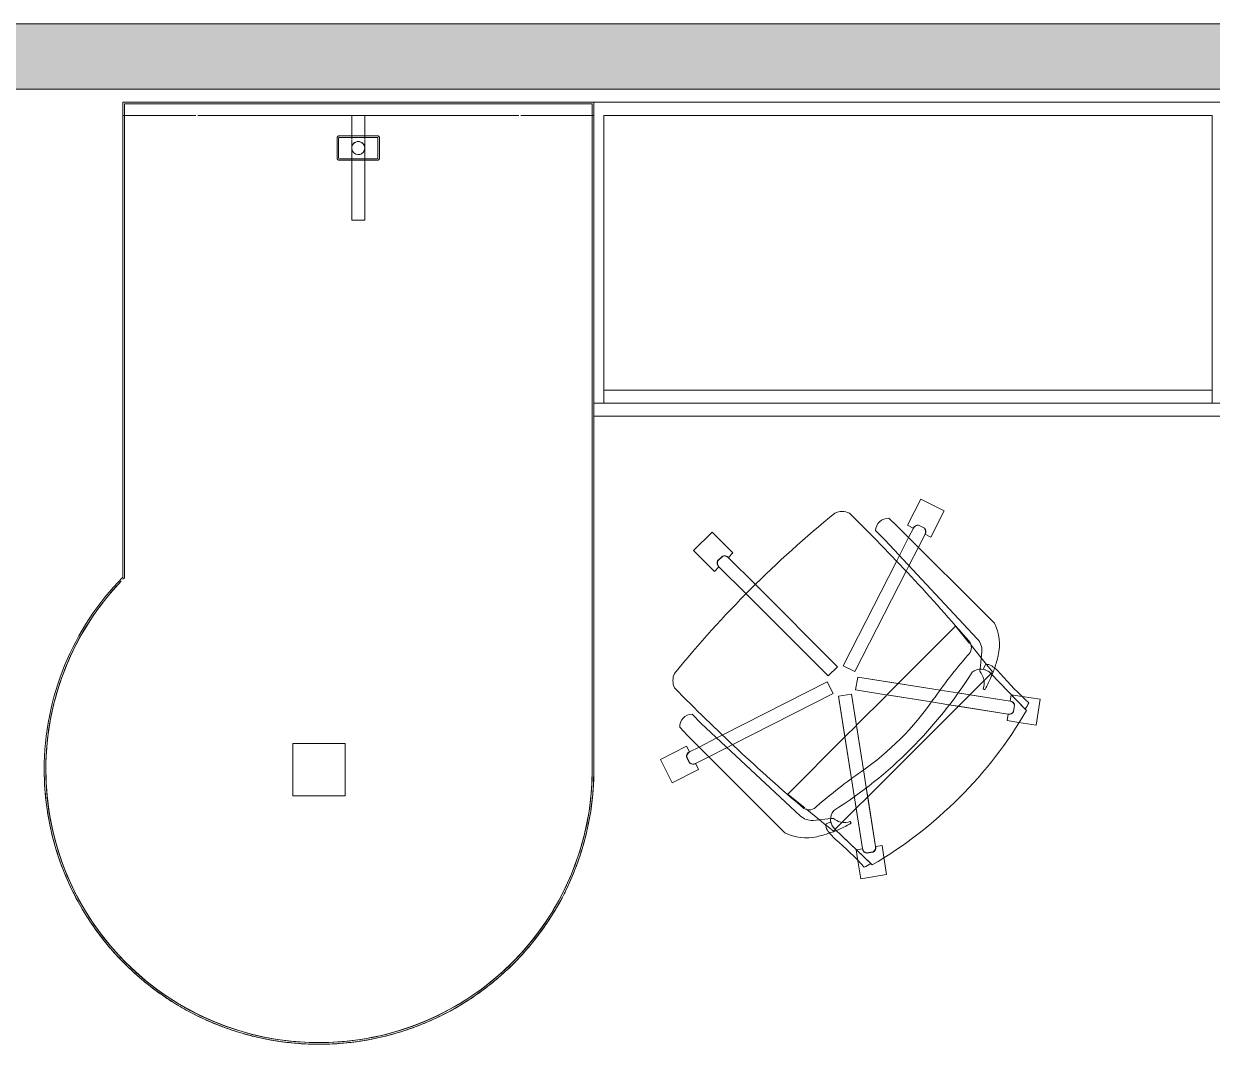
# Model space of a CAD drawing. Header units: inches. Extents: x 0 to 2535, y 0 to 2052.
# Drawn here: x 2378 to 2468.8, y 1070.4 to 1148.4 of the extents above; entities that cross this region are included whole.
import ezdxf

# ---------------------------------------------------------------- set-up
doc = ezdxf.new("R2010")
doc.units = ezdxf.units.IN
doc.header["$MEASUREMENT"] = 0
for name, color, linetype, lineweight in [('A-WALL-PATT', 111, 'Continuous', 13), ('I-FURN', 30, 'Continuous', 9), ('I-FURN-PNLS', 30, 'Continuous', 9), ('I-WALL', 2, 'Continuous', 13)]:
    doc.layers.add(name, color=color, linetype=linetype, lineweight=lineweight)

# ---------------------------------------------------------------- blocks, each defined once
blk = doc.blocks.new('Zira Wksta 12 - Type 1-V56-Level 07  POWER _ SIGNAL')
at = {"layer": 'I-FURN'}
for p, q in [((-49, -13), (-53, -13)), ((-53, -13), (-53, -17)), ((-53, -17), (-53, -13)), ((-53, -13), (-49, -13)), ((-49, -17), (-49, -13)), ((-49, -13), (-49, -17)), ((-53, -17), (-49, -17)), ((-49, -17), (-53, -17)), ((-52.013, -41.994), (-50.231, -41.086)), ((-52.013, -41.994), (-50.231, -41.086)), ((-50.231, -41.086), (-49.209, -43.091)), ((-50.231, -41.086), (-49.209, -43.091)), ((-50.991, -43.999), (-52.013, -41.994)), ((-50.991, -43.999), (-52.013, -41.994)), ((-48.386, -43.133), (-47.775, -42.563)), ((-55.839, -50.586), (-48.386, -43.133)), ((-50.046, -43.085), (-50.504, -43.319)), ((-50.046, -43.085), (-50.504, -43.319)), ((-50.493, -43.325), (-50.048, -43.098)), ((-50.493, -43.325), (-50.048, -43.098)), ((-49.655, -43.318), (-49.289, -44.036)), ((-49.655, -43.318), (-49.289, -44.036)), ((-49.209, -43.091), (-49.64, -43.31)), ((-49.209, -43.091), (-49.64, -43.31)), ((-46.768, -43.503), (-47.475, -44.21)), ((-47.475, -44.21), (-54.531, -51.764)), ((-50.561, -43.78), (-50.991, -43.999)), ((-50.561, -43.78), (-50.991, -43.999)), ((-50.032, -44.779), (-50.546, -43.772)), ((-50.032, -44.779), (-50.546, -43.772)), ((-49.289, -44.036), (-48.591, -45.405)), ((-49.289, -44.036), (-48.591, -45.405)), ((-35.858, -45.206), (-34.267, -43.615)), ((-35.858, -45.206), (-34.267, -43.615)), ((-34.267, -43.615), (-32.853, -45.029)), ((-34.267, -43.615), (-32.853, -45.029)), ((-49.318, -46.182), (-50.032, -44.779)), ((-49.318, -46.182), (-50.032, -44.779)), ((-48.591, -45.405), (-48.361, -45.856)), ((-48.591, -45.405), (-48.361, -45.856)), ((-35.517, -45.547), (-35.858, -45.206)), ((-35.517, -45.547), (-35.858, -45.206)), ((-32.853, -45.029), (-34.444, -46.62)), ((-32.853, -45.029), (-34.444, -46.62)), ((-49.098, -46.613), (-49.318, -46.182)), ((-49.098, -46.613), (-49.318, -46.182)), ((-48.361, -45.856), (-44.299, -53.83)), ((-48.361, -45.856), (-44.299, -53.83)), ((-37.604, -47.658), (-35.505, -45.559)), ((-37.604, -47.658), (-35.505, -45.559)), ((-34.798, -46.266), (-36.897, -48.366)), ((-34.798, -46.266), (-36.897, -48.366)), ((-35.063, -45.471), (-34.709, -45.824)), ((-35.063, -45.471), (-34.709, -45.824)), ((-34.697, -45.822), (-35.061, -45.459)), ((-34.697, -45.822), (-35.061, -45.459)), ((-34.444, -46.62), (-34.786, -46.278)), ((-34.444, -46.62), (-34.786, -46.278)), ((-45.19, -54.284), (-49.098, -46.613)), ((-45.19, -54.284), (-49.098, -46.613)), ((-43.847, -53.902), (-37.604, -47.658)), ((-43.847, -53.902), (-37.604, -47.658)), ((-36.897, -48.366), (-43.14, -54.609)), ((-36.897, -48.366), (-43.14, -54.609)), ((-52.927, -50.867), (-52.879, -50.808)), ((-52.876, -50.811), (-48.503, -55.184)), ((-53.941, -52.12), (-52.927, -50.867)), ((-54.842, -53.233), (-54.058, -52.265)), ((-54.058, -52.265), (-54.01, -52.205)), ((-55.248, -53.734), (-54.842, -53.233)), ((-54.894, -52.75), (-54.75, -54.098)), ((-58.298, -57.263), (-55.563, -54.413)), ((-55.563, -54.413), (-58.195, -57.155)), ((-55.711, -54.305), (-55.605, -54.174)), ((-55.629, -54.387), (-55.681, -54.335)), ((-55.598, -54.166), (-55.277, -53.769)), ((-55.033, -54.983), (-55.569, -54.447)), ((-55.158, -53.744), (-54.99, -54.106)), ((-54.75, -54.098), (-54.734, -54.257)), ((-44.299, -53.83), (-45.19, -54.284)), ((-44.299, -53.83), (-45.19, -54.284)), ((-43.14, -54.609), (-43.847, -53.902)), ((-43.14, -54.609), (-43.847, -53.902)), ((-53.967, -56.049), (-55.033, -54.983)), ((-51.71, -55.691), (-45.397, -54.692)), ((-51.71, -55.691), (-48.503, -55.184)), ((-48.503, -55.184), (-45.397, -54.692)), ((-48.503, -55.184), (-47.629, -56.058)), ((-45.397, -54.692), (-45.241, -55.679)), ((-45.397, -54.692), (-45.241, -55.679)), ((-43.522, -55.951), (-43.068, -55.06)), ((-43.522, -55.951), (-43.068, -55.06)), ((-43.068, -55.06), (-35.095, -59.123)), ((-43.068, -55.06), (-35.095, -59.123)), ((-59.35, -56.395), (-57.972, -56.177)), ((-59.35, -56.395), (-57.972, -56.177)), ((-57.972, -56.177), (-57.128, -56.043)), ((-57.972, -56.177), (-57.128, -56.043)), ((-57.128, -56.044), (-57.052, -56.52)), ((-57.128, -56.044), (-57.052, -56.52)), ((-57.05, -56.537), (-53.02, -55.899)), ((-57.05, -56.537), (-53.967, -56.049)), ((-54.986, -55.591), (-55.102, -55.672)), ((-53.967, -56.049), (-53.02, -55.899)), ((-53.093, -56.923), (-53.967, -56.049)), ((-53.02, -55.899), (-51.71, -55.691)), ((-53.02, -55.899), (-51.71, -55.691)), ((-45.241, -55.679), (-51.034, -56.597)), ((-47.629, -56.058), (-51.034, -56.597)), ((-45.241, -55.679), (-47.629, -56.058)), ((-47.593, -56.094), (-45.332, -58.354)), ((-45.284, -58.314), (-44.917, -56.003)), ((-45.284, -58.314), (-44.917, -56.003)), ((-43.93, -56.159), (-44.93, -62.472)), ((-44.917, -56.003), (-43.93, -56.159)), ((-44.917, -56.003), (-43.93, -56.159)), ((-43.93, -56.159), (-44.422, -59.265)), ((-35.851, -59.86), (-43.522, -55.951)), ((-35.851, -59.86), (-43.522, -55.951)), ((-59.037, -58.371), (-59.35, -56.395)), ((-59.037, -58.371), (-59.35, -56.395)), ((-57.392, -56.837), (-57.312, -57.345)), ((-57.392, -56.837), (-57.312, -57.345)), ((-57.303, -57.337), (-57.381, -56.843)), ((-57.303, -57.337), (-57.381, -56.843)), ((-52.373, -56.809), (-56.893, -57.525)), ((-53.093, -56.923), (-56.893, -57.525)), ((-52.373, -56.809), (-53.093, -56.923)), ((-46.161, -63.855), (-53.093, -56.923)), ((-51.034, -56.597), (-52.373, -56.809)), ((-51.034, -56.597), (-52.373, -56.809)), ((-56.815, -58.019), (-57.709, -58.16)), ((-56.815, -58.019), (-57.709, -58.16)), ((-56.891, -57.542), (-56.815, -58.019)), ((-56.891, -57.542), (-56.815, -58.019)), ((-33.448, -58.237), (-32.741, -57.53)), ((-57.709, -58.16), (-59.037, -58.371)), ((-57.709, -58.16), (-59.037, -58.371)), ((-45.835, -61.796), (-45.29, -58.355)), ((-45.835, -61.796), (-45.296, -58.391)), ((-45.296, -58.391), (-44.422, -59.265)), ((-41.002, -65.293), (-33.448, -58.237)), ((-31.802, -58.537), (-32.372, -59.148)), ((-44.422, -59.265), (-44.93, -62.472)), ((-44.422, -59.265), (-40.049, -63.638)), ((-32.372, -59.148), (-39.824, -66.601)), ((-35.421, -60.079), (-35.851, -59.86)), ((-35.421, -60.079), (-35.851, -59.86)), ((-35.095, -59.123), (-34.643, -59.353)), ((-35.095, -59.123), (-34.643, -59.353)), ((-34.643, -59.353), (-33.274, -60.051)), ((-34.643, -59.353), (-33.274, -60.051)), ((-34.018, -60.794), (-35.421, -60.079)), ((-34.018, -60.794), (-35.421, -60.079)), ((-33.01, -61.308), (-34.018, -60.794)), ((-33.01, -61.308), (-34.018, -60.794)), ((-33.274, -60.051), (-32.556, -60.416)), ((-33.274, -60.051), (-32.556, -60.416)), ((-32.336, -60.809), (-32.563, -61.255)), ((-32.336, -60.809), (-32.563, -61.255)), ((-32.557, -61.266), (-32.323, -60.808)), ((-32.557, -61.266), (-32.323, -60.808)), ((-32.549, -60.401), (-32.329, -59.971)), ((-32.549, -60.401), (-32.329, -59.971)), ((-32.329, -59.971), (-30.325, -60.992)), ((-32.329, -59.971), (-30.325, -60.992)), ((-33.237, -61.753), (-33.018, -61.323)), ((-33.237, -61.753), (-33.018, -61.323)), ((-30.325, -60.992), (-31.233, -62.774)), ((-30.325, -60.992), (-31.233, -62.774)), ((-46.047, -63.134), (-45.835, -61.796)), ((-46.047, -63.134), (-45.835, -61.796)), ((-44.93, -62.472), (-45.137, -63.781)), ((-44.93, -62.472), (-45.137, -63.781)), ((-31.233, -62.774), (-33.237, -61.753)), ((-31.233, -62.774), (-33.237, -61.753)), ((-46.763, -67.655), (-46.047, -63.134)), ((-46.161, -63.855), (-46.047, -63.134)), ((-46.763, -67.655), (-46.161, -63.855)), ((-45.287, -64.729), (-46.161, -63.855)), ((-45.137, -63.781), (-45.775, -67.812)), ((-45.137, -63.781), (-45.287, -64.729)), ((-40.105, -63.688), (-41.358, -64.703)), ((-40.046, -63.641), (-40.105, -63.688)), ((-45.287, -64.729), (-45.775, -67.812)), ((-44.221, -65.795), (-45.287, -64.729)), ((-41.503, -64.82), (-42.471, -65.604)), ((-41.444, -64.772), (-41.503, -64.82)), ((-44.911, -65.864), (-44.829, -65.748)), ((-43.686, -66.33), (-44.221, -65.795)), ((-43.495, -65.495), (-43.337, -65.512)), ((-43.008, -66.039), (-43.404, -66.36)), ((-43.344, -65.751), (-42.982, -65.92)), ((-43.337, -65.512), (-41.988, -65.655)), ((-42.471, -65.604), (-42.972, -66.01)), ((-43.651, -66.325), (-46.501, -69.06)), ((-46.394, -68.957), (-43.651, -66.325)), ((-43.573, -66.443), (-43.625, -66.391)), ((-43.412, -66.366), (-43.543, -66.473)), ((-47.399, -68.471), (-47.257, -67.577)), ((-47.399, -68.471), (-47.257, -67.577)), ((-47.257, -67.577), (-46.78, -67.652)), ((-47.257, -67.577), (-46.78, -67.652)), ((-46.583, -68.074), (-46.075, -68.154)), ((-46.583, -68.074), (-46.075, -68.154)), ((-46.081, -68.143), (-46.575, -68.065)), ((-46.081, -68.143), (-46.575, -68.065)), ((-45.759, -67.814), (-45.282, -67.89)), ((-45.759, -67.814), (-45.282, -67.89)), ((-45.281, -67.89), (-45.415, -68.734)), ((-45.281, -67.89), (-45.415, -68.734)), ((-47.609, -69.799), (-47.399, -68.471)), ((-47.609, -69.799), (-47.399, -68.471)), ((-45.415, -68.734), (-45.633, -70.112)), ((-45.415, -68.734), (-45.633, -70.112)), ((-45.633, -70.112), (-47.609, -69.799)), ((-45.633, -70.112), (-47.609, -69.799))]:
    blk.add_line(p, q, dxfattribs=at)
for centre, radius, start, end in [((62.792, -151.709), 153.519, 134.47495, 139.52132), ((-47.723, -43.518), 0.956, 0.89014, 93.10986), ((-44.209, -43.355), 1.314, 65.04325, 114.95675), ((-97.293, -108.055), 84.963, 39.14745, 50.85255), ((-50.201, -43.59), 0.407, 138.16515, 207.83485), ((-50.201, -43.59), 0.407, 138.16515, 207.83485), ((-50.184, -43.588), 0.406, 139.61986, 207), ((-50.184, -43.588), 0.406, 153.09589, 193.52397), ((-50.184, -43.588), 0.406, 139.61986, 153.09589), ((-50.017, -43.503), 0.406, 40.47603, 94.38014), ((-50.017, -43.503), 0.406, 27, 94.38014), ((-50.005, -43.49), 0.407, 26.16515, 95.83485), ((-50.005, -43.49), 0.407, 26.16515, 95.83485), ((-50.017, -43.503), 0.406, 27, 40.47603), ((-50.184, -43.588), 0.406, 193.52397, 207), ((-35.225, -45.831), 0.407, 66.16515, 135.83485), ((-35.225, -45.831), 0.407, 66.16515, 135.83485), ((-35.217, -45.847), 0.406, 67.61986, 135), ((-35.217, -45.847), 0.406, 121.52397, 135), ((-35.217, -45.847), 0.406, 81.09589, 121.52397), ((-35.217, -45.847), 0.406, 67.61986, 81.09589), ((-35.085, -45.979), 0.406, 315, 22.38014), ((-35.085, -45.979), 0.406, 315, 8.90411), ((-35.069, -45.987), 0.407, 314.16515, 23.83485), ((-35.069, -45.987), 0.407, 314.16515, 23.83485), ((-35.085, -45.979), 0.406, 8.90411, 22.38014), ((-52.596, -52.226), 3.634, 153.17893, 193.04781), ((-53.509, -52.699), 1.385, 137.80127, 182.10784), ((-53.326, -52.44), 0.763, 149.23375, 230.76625), ((-46.772, -50.876), 9.612, 193.04781, 198.99641), ((-86.254, -81.008), 42.842, 34.97666, 40.76994), ((-76.847, -36.61), 27.198, 312.48818, 319.01435), ((-53.494, -56.9), 3.739, 125.09358, 139.01435), ((-46.772, -50.876), 9.612, 198.99641, 201.49061), ((-46.772, -50.876), 9.612, 201.63933, 202.07299), ((-55.291, -54.343), 0.613, 77.54268, 125.09358), ((-54.803, -55.143), 1.054, 50.95537, 136.17861), ((-54.803, -55.143), 1.054, 100.20015, 136.17861), ((-53.671, -55.165), 1.382, 140.08783, 167.4248), ((-25.52, -36.282), 33.832, 212.22846, 237.77154), ((-32.593, -54.971), 1.314, 335.04325, 24.95675), ((-46.772, -50.876), 9.612, 202.2631, 209.93341), ((-53.671, -55.165), 1.382, 169.01874, 197.94966), ((-140.947, 52.03), 153.519, 310.47868, 315.52505), ((-29.596, -40.361), 33.165, 209.44776, 210.42343), ((-56.995, -56.923), 0.407, 98.16515, 167.83485), ((-56.995, -56.923), 0.407, 153.90091, 167.83485), ((-56.986, -56.938), 0.406, 99, 166.38014), ((-56.986, -56.938), 0.406, 99, 166.38014), ((-56.995, -56.923), 0.407, 98.16515, 153.90091), ((-32.965, -43.727), 22.194, 214.97666, 235.02334), ((-29.906, -40.669), 32.885, 210.30403, 239.69254), ((-56.96, -57.141), 0.407, 210.16515, 279.83485), ((-56.96, -57.141), 0.407, 210.16515, 279.83485), ((-56.957, -57.124), 0.406, 211.61986, 252.04795), ((-56.957, -57.124), 0.406, 211.61986, 279), ((-56.957, -57.124), 0.406, 252.04795, 279), ((-32.756, -58.485), 0.956, 356.89014, 89.10986), ((-32.741, -60.778), 0.406, 36.04795, 63), ((-32.741, -60.778), 0.406, 355.61986, 63), ((-32.728, -60.766), 0.407, 354.16515, 63.83485), ((-32.728, -60.766), 0.407, 354.16515, 63.83485), ((-32.741, -60.778), 0.406, 355.61986, 36.04795), ((-32.828, -60.963), 0.407, 242.16515, 311.83485), ((-32.828, -60.963), 0.407, 242.16515, 311.83485), ((-32.826, -60.946), 0.406, 243, 310.38014), ((-32.826, -60.946), 0.406, 243, 296.90411), ((-32.826, -60.946), 0.406, 296.90411, 310.38014), ((-70.246, -97.016), 42.842, 49.23006, 55.02334), ((-44.381, -65.565), 1.054, 313.82139, 39.04463), ((-41.678, -64.088), 0.763, 219.23375, 300.76625), ((-41.937, -64.271), 1.385, 267.89216, 312.19873), ((-40.114, -57.534), 9.612, 240.06659, 247.7369), ((-44.403, -64.433), 1.382, 252.05034, 280.98126), ((-44.403, -64.433), 1.382, 282.5752, 309.91217), ((-44.381, -65.565), 1.054, 313.82139, 349.79985), ((-43.581, -66.052), 0.613, 324.90642, 12.45732), ((-25.848, -87.609), 27.198, 130.98565, 137.51182), ((-40.114, -57.534), 9.612, 247.92701, 248.36067), ((-46.139, -64.255), 3.739, 310.98565, 324.90642), ((-40.114, -57.534), 9.612, 248.50939, 251.00359), ((-40.114, -57.534), 9.612, 251.00359, 256.95219), ((-41.464, -63.358), 3.634, 256.95219, 296.82107), ((-46.379, -67.722), 0.407, 170.16515, 239.83485), ((-46.379, -67.722), 0.407, 170.16515, 239.83485), ((-46.362, -67.719), 0.406, 171, 211.42808), ((-46.362, -67.719), 0.406, 171, 238.38014), ((-46.362, -67.719), 0.406, 211.42808, 238.38014), ((-46.177, -67.748), 0.406, 283.61986, 351), ((-46.177, -67.748), 0.406, 283.61986, 351), ((-46.161, -67.756), 0.407, 282.16515, 351.83485), ((-46.161, -67.756), 0.407, 282.16515, 351.83485), ((-29.599, -40.358), 33.165, 239.57657, 240.55224)]:
    blk.add_arc(centre, radius, start, end, dxfattribs=at)
at = {"layer": 'I-FURN-PNLS'}
for p, q in [((-45.649, 5.178), (-45.624, 5.171)), ((-45.649, 5.178), (-45.624, 5.171)), ((-36.303, 0), (0, 0)), ((0, 0), (-36.303, 0)), ((-36.303, 0), (0, 0)), ((0, 0), (-1, 0)), ((-1, 0), (-1, -0.122)), ((-1, -0.122), (-1, 0)), ((-1, 0), (0, 0)), ((0, 0), (0, -36)), ((0, -36), (0, 0)), ((0, 0), (0, -36)), ((0, -36), (0, 0)), ((0, 0), (0, -36)), ((-36.354, -0.125), (-0.125, -0.125)), ((-0.125, -0.125), (-36.354, -0.125)), ((-0.125, -0.125), (-36.354, -0.125)), ((-36.354, -0.125), (-0.125, -0.125)), ((-36.303, 0), (0, 0)), ((-1, -0.125), (-1, -3.566)), ((-1, -3.566), (-1, -0.125)), ((-0.125, -0.125), (-0.125, -35.875)), ((-0.125, -35.875), (-0.125, -0.125)), ((-0.125, -35.875), (-0.125, -0.125)), ((-0.125, -0.125), (-0.125, -35.875)), ((0, 0), (0, -36)), ((-1, -3.598), (-1, -5.583)), ((-1, -5.583), (-1, -3.598)), ((-1, -5.738), (-1, -30.262)), ((-1, -17.5), (-1, -5.738)), ((-4.437, -16.562), (-4.437, -19.437)), ((-4.437, -19.437), (-4.437, -16.562)), ((-4.312, -16.562), (-4.312, -16.71)), ((-4.312, -16.71), (-4.312, -16.562)), ((-4.312, -16.745), (-4.312, -19.255)), ((-4.312, -19.255), (-4.312, -16.745)), ((-2.75, -16.375), (-4.25, -16.375)), ((-4.25, -16.375), (-2.75, -16.375)), ((-4.182, -16.5), (-4.25, -16.5)), ((-4.25, -16.5), (-4.182, -16.5)), ((-2.833, -16.5), (-4.167, -16.5)), ((-4.167, -16.5), (-2.833, -16.5)), ((-2.75, -16.5), (-2.818, -16.5)), ((-2.818, -16.5), (-2.75, -16.5)), ((-2.687, -16.71), (-2.687, -16.562)), ((-2.687, -16.562), (-2.687, -16.71)), ((-2.687, -19.255), (-2.687, -16.745)), ((-2.687, -16.745), (-2.687, -19.255)), ((-2.562, -19.437), (-2.562, -16.562)), ((-2.562, -16.562), (-2.562, -19.437)), ((-7.549, -17.5), (-9, -17.5)), ((-9, -17.5), (-9, -18.5)), ((-9, -18.5), (-9, -17.5)), ((-9, -17.5), (-7.549, -17.5)), ((-4.437, -17.5), (-7.527, -17.5)), ((-7.527, -17.5), (-4.437, -17.5)), ((-4.312, -17.5), (-4.437, -17.5)), ((-4.437, -17.5), (-4.312, -17.5)), ((-4.152, -17.5), (-4.312, -17.5)), ((-4.312, -17.5), (-4.152, -17.5)), ((-3.644, -17.5), (-4.112, -17.5)), ((-4.112, -17.5), (-3.644, -17.5)), ((-3.361, -17.5), (-3.639, -17.5)), ((-3.639, -17.5), (-3.361, -17.5)), ((-2.888, -17.5), (-3.356, -17.5)), ((-3.356, -17.5), (-2.888, -17.5)), ((-2.687, -17.5), (-2.848, -17.5)), ((-2.848, -17.5), (-2.687, -17.5)), ((-2.562, -17.5), (-2.687, -17.5)), ((-2.687, -17.5), (-2.562, -17.5)), ((-1, -17.5), (-2.562, -17.5)), ((-2.562, -17.5), (-1, -17.5)), ((-1, -18.5), (-1, -17.5)), ((-1, -17.5), (-1, -18.5)), ((-1, -18.5), (-1, -17.5)), ((-9, -18.5), (-5.891, -18.5)), ((-5.891, -18.5), (-9, -18.5)), ((-5.868, -18.5), (-4.437, -18.5)), ((-4.437, -18.5), (-5.868, -18.5)), ((-4.437, -18.5), (-4.312, -18.5)), ((-4.312, -18.5), (-4.437, -18.5)), ((-4.312, -18.5), (-4.152, -18.5)), ((-4.152, -18.5), (-4.312, -18.5)), ((-4.112, -18.5), (-3.644, -18.5)), ((-3.644, -18.5), (-4.112, -18.5)), ((-3.639, -18.5), (-3.361, -18.5)), ((-3.361, -18.5), (-3.639, -18.5)), ((-3.356, -18.5), (-2.888, -18.5)), ((-2.888, -18.5), (-3.356, -18.5)), ((-2.848, -18.5), (-2.687, -18.5)), ((-2.687, -18.5), (-2.848, -18.5)), ((-2.687, -18.5), (-2.563, -18.5)), ((-2.563, -18.5), (-2.687, -18.5)), ((-2.562, -18.5), (-1, -18.5)), ((-1, -18.5), (-2.562, -18.5)), ((-1, -30.262), (-1, -18.5)), ((-4.312, -19.29), (-4.312, -19.437)), ((-4.312, -19.437), (-4.312, -19.29)), ((-4.25, -19.5), (-4.182, -19.5)), ((-4.182, -19.5), (-4.25, -19.5)), ((-4.25, -19.625), (-2.75, -19.625)), ((-2.75, -19.625), (-4.25, -19.625)), ((-4.167, -19.5), (-2.833, -19.5)), ((-2.833, -19.5), (-4.167, -19.5)), ((-2.818, -19.5), (-2.75, -19.5)), ((-2.75, -19.5), (-2.818, -19.5)), ((-2.687, -19.437), (-2.687, -19.29)), ((-2.687, -19.29), (-2.687, -19.437)), ((-1, -30.417), (-1, -32.402)), ((-1, -32.402), (-1, -30.417)), ((-1, -32.44), (-1, -35.875)), ((-1, -35.875), (-1, -32.44)), ((-0.126, -35.875), (-51, -35.875)), ((-51, -35.875), (-0.126, -35.875)), ((-51, -35.875), (-0.126, -35.875)), ((-0.126, -35.875), (-51, -35.875)), ((0, -36), (-51, -36)), ((0, -36), (-51, -36)), ((-51, -36), (0, -36)), ((-51, -36), (-24, -36)), ((0, -36), (-24, -36)), ((-24, -36), (-24, -84)), ((-24, -36), (-24, -84)), ((0, -36), (-24, -36)), ((-24, -36), (0, -36)), ((-24, -84), (-24, -36)), ((-24, -36), (-24, -84)), ((-23, -36), (-24, -36)), ((-24, -36), (-23, -36)), ((-24, -84), (-24, -36)), ((-24, -36), (0, -36)), ((-23, -36.75), (-23, -36)), ((-23, -36), (-23, -36.75)), ((0, -36), (-23, -36)), ((-23, -36), (-23, -36.75)), ((-23, -36.75), (-23, -36)), ((-23, -36), (-1, -36)), ((-1, -35.877), (-1, -36)), ((-1, -36), (-1, -35.877)), ((-1, -36), (0, -36)), ((-1, -36), (0, -36)), ((0, -36), (-1, -36)), ((0, -84), (0, -36)), ((0, -84), (0, -36)), ((0, -36), (0, -84)), ((0, -84), (0, -36)), ((0, -36), (0, -84)), ((-23, -36.75), (-23, -83.25)), ((-23, -83.25), (-23, -36.75)), ((-22, -36.75), (-23, -36.75)), ((-23, -36.75), (-22, -36.75)), ((-23, -36.75), (-23, -83.25)), ((-1, -36.75), (-23, -36.75)), ((-23, -36.75), (-1, -36.75)), ((-23, -83.25), (-23, -36.75)), ((-23, -83.25), (-23, -36.75)), ((-23, -36.75), (-23, -83.25)), ((-23, -36.75), (-1, -36.75)), ((-1, -36.75), (-23, -36.75)), ((-22, -36.75), (-22, -83.25)), ((-22, -83.25), (-22, -36.75)), ((-1, -36.75), (-22, -36.75)), ((-22, -36.75), (-1, -36.75)), ((-22, -36.75), (-22, -83.25)), ((-22, -83.25), (-22, -36.75)), ((-1, -36.75), (-1, -83.25)), ((-1, -83.25), (-1, -36.75)), ((-1, -83.25), (-1, -36.75)), ((-1, -36.75), (-1, -83.25)), ((-1, -36.75), (-1, -83.25)), ((-1, -83.25), (-1, -36.75)), ((-23, -83.25), (-22, -83.25)), ((-23, -83.25), (-22, -83.25)), ((-23, -83.25), (-1, -83.25)), ((-1, -83.25), (-23, -83.25)), ((-23, -84), (-23, -83.25)), ((-23, -83.25), (-23, -84)), ((-1, -83.25), (-23, -83.25)), ((-23, -83.25), (-23, -84)), ((-23, -84), (-23, -83.25)), ((-23, -83.25), (-1, -83.25)), ((-22, -83.25), (-1, -83.25)), ((-22, -83.25), (-1, -83.25))]:
    blk.add_line(p, q, dxfattribs=at)
for centre, radius, start, end in [((-51, -15), 21, 90, 270), ((-51, -15), 21, 90, 270), ((-51, -15), 20.875, 90, 180), ((-51, -15), 20.875, 90, 180), ((-51, -15), 20.875, 90, 155.45455), ((-51, -15), 20.875, 90, 147.27273), ((-51, -15), 21, 101.16837, 106.76444), ((-51, -15), 21, 101.16837, 106.76444), ((-51, -15), 21, 98.38202, 101.16837), ((-51, -15), 21, 98.38202, 101.16837), ((-51, -15), 21, 90, 98.38202), ((-51, -15), 21, 90, 98.38202), ((-51, -15), 21, 45.58469, 90), ((-51, -15), 21, 45.58469, 90), ((-51, -15), 21, 45.58469, 90), ((-51, -15), 21, 45.58469, 90), ((-51, -15), 20.875, 75.14827, 90), ((-51, -15), 20.875, 46.39454, 90), ((-51, -15), 20.875, 46.39454, 90), ((-51, -15), 20.875, 75.14827, 90), ((-51, -15), 21, 110.10307, 115.14733), ((-51, -15), 21, 110.10307, 115.14733), ((-51, -15), 21, 106.76444, 110.10307), ((-51, -15), 21, 106.76444, 110.10307), ((-51, -15), 20.875, 67.7224, 75.07673), ((-51, -15), 20.875, 46.39454, 75.07673), ((-51, -15), 21, 115.14733, 118.71869), ((-51, -15), 21, 115.14733, 118.71869), ((-51, -15), 20.875, 46.39454, 67.7224), ((-51, -15), 21, 118.71869, 123.53081), ((-51, -15), 21, 118.71869, 123.53081), ((-51, -15), 21, 123.53081, 127.22796), ((-51, -15), 21, 123.53081, 127.22796), ((-51, -15), 21, 127.22796, 131.91499), ((-51, -15), 21, 127.22796, 131.91499), ((-51, -15), 21, 131.91499, 135.6889), ((-51, -15), 21, 131.91499, 135.6889), ((-51, -15), 21, 135.6889, 140.30003), ((-51, -15), 21, 135.6889, 140.30003), ((-51, -15), 20.875, 45.63378, 45.87267), ((-51, -15), 20.875, 45.63378, 45.87267), ((-51, -15), 20.875, 45.63378, 45.87267), ((-51, -15), 20.875, 45.63378, 45.87267), ((-51, -15), 20.875, 45.4448, 45.63378), ((-51, -15), 20.875, 45.4448, 45.63378), ((-51, -15), 20.875, 45.4448, 45.63378), ((-51, -15), 20.875, 45.4448, 45.63378), ((-51, -15), 21, 140.30003, 144.12384), ((-51, -15), 21, 140.30003, 144.12384), ((-51, -15), 21, 144.12384, 148.68613), ((-51, -15), 21, 144.12384, 148.68613), ((-51, -15), 20.875, 147.27273, 171.81818), ((-51, -15), 21, 148.68613, 152.54318), ((-51, -15), 21, 148.68613, 152.54318), ((-51, -15), 21, 152.54318, 157.07354), ((-51, -15), 21, 152.54318, 157.07354), ((-51, -15), 20.875, 155.45455, 180), ((-51, -15), 21, 157.07354, 158.86974), ((-51, -15), 21, 157.07354, 158.86974), ((-51, -15), 21, 160.95245, 165.46261), ((-51, -15), 21, 160.95245, 165.46261), ((-51, -15), 21, 158.94016, 160.95245), ((-51, -15), 21, 158.94016, 160.95245), ((-51, -15), 21, 165.46261, 169.35484), ((-51, -15), 21, 165.46261, 169.35484), ((-51, -15), 21, 169.35484, 173.85378), ((-51, -15), 21, 169.35484, 173.85378), ((-51, -15), 20.875, 171.81818, 180), ((-51, -15), 21, 173.85378, 177.75233), ((-51, -15), 21, 173.85378, 177.75233), ((-51, -15), 21, 177.75233, 180), ((-51, -15), 21, 177.75233, 180), ((-51, -15), 21, 180, 182.24767), ((-51, -15), 21, 180, 182.24767), ((-51, -15), 20.875, 180, 204.54545), ((-51, -15), 20.875, 180, 270), ((-51, -15), 20.875, 180, 270), ((-51, -15), 20.875, 180, 188.18182), ((-51, -15), 21, 182.24767, 186.14622), ((-51, -15), 21, 182.24767, 186.14622), ((-51, -15), 21, 186.14622, 190.64516), ((-51, -15), 21, 186.14622, 190.64516), ((-4.25, -16.562), 0.188, 90, 180), ((-4.25, -16.562), 0.188, 165, 180), ((-4.25, -16.562), 0.187, 90, 165), ((-4.25, -16.562), 0.0625, 90, 180), ((-4.25, -16.562), 0.0625, 90, 180), ((-2.75, -16.562), 0.188, 360, 90), ((-2.75, -16.562), 0.188, 15, 90), ((-2.75, -16.562), 0.0625, 60, 90), ((-2.75, -16.562), 0.0625, 45, 90), ((-2.75, -16.562), 0.0625, 45, 60), ((-2.75, -16.562), 0.0625, 30, 45), ((-2.75, -16.562), 0.0625, 30, 45), ((-2.75, -16.562), 0.0625, 360, 30), ((-2.75, -16.562), 0.0625, 15, 30), ((-2.75, -16.562), 0.0625, 0, 15), ((-2.75, -16.562), 0.188, 0, 15), ((-51, -15), 20.875, 188.18182, 237.27273), ((-3.5, -18), 0.5, 90, 270), ((-3.5, -18), 0.5, 120, 270), ((-3.5, -18), 0.5, 105, 120), ((-3.5, -18), 0.5, 90, 105), ((-3.5, -18), 0.5, 270, 90), ((-3.5, -18), 0.5, 360, 90), ((-3.5, -18), 0.5, 270, 0), ((-51, -15), 21, 190.64516, 194.53739), ((-51, -15), 21, 190.64516, 194.53739), ((-4.25, -19.437), 0.188, 180, 270), ((-4.25, -19.437), 0.188, 180, 195), ((-4.25, -19.437), 0.188, 195, 270), ((-4.25, -19.437), 0.0625, 180, 270), ((-4.25, -19.437), 0.0625, 180, 270), ((-2.75, -19.437), 0.188, 270, 360), ((-2.75, -19.437), 0.0625, 270, 0), ((-2.75, -19.437), 0.187, 270, 345), ((-2.75, -19.437), 0.0625, 270, 285), ((-2.75, -19.437), 0.0625, 285, 330), ((-2.75, -19.437), 0.0625, 330, 345), ((-2.75, -19.437), 0.0625, 345, 0), ((-2.75, -19.437), 0.187, 345, 0), ((-51, -15), 21, 194.53739, 199.04755), ((-51, -15), 21, 194.53739, 199.04755), ((-51, -15), 21, 199.04755, 200.954), ((-51, -15), 21, 199.04755, 200.954), ((-51, -15), 21, 201.05984, 202.92646), ((-51, -15), 21, 201.05984, 202.92646), ((-51, -15), 21, 202.92646, 207.45682), ((-51, -15), 21, 202.92646, 207.45682), ((-51, -15), 20.875, 204.54545, 212.72727), ((-51, -15), 21, 207.45682, 209.71408), ((-51, -15), 21, 207.45682, 209.71408), ((-51, -15), 21, 209.7632, 211.31387), ((-51, -15), 21, 209.7632, 211.31387), ((-51, -15), 21, 211.31387, 215.87616), ((-51, -15), 21, 211.31387, 215.87616), ((-51, -15), 20.875, 212.72727, 220.90909), ((-51, -15), 21, 215.87616, 219.69997), ((-51, -15), 21, 215.87616, 219.69997), ((-51, -15), 21, 219.69997, 224.3111), ((-51, -15), 21, 219.69997, 224.3111), ((-51, -15), 20.875, 220.90909, 229.09091), ((-51, -15), 21, 224.3111, 228.08501), ((-51, -15), 21, 224.3111, 228.08501), ((-51, -15), 21, 228.08501, 232.77204), ((-51, -15), 21, 228.08501, 232.77204), ((-51, -15), 20.875, 229.09091, 237.27273), ((-51, -15), 21, 232.77204, 236.46919), ((-51, -15), 21, 232.77204, 236.46919), ((-51, -15), 21, 236.46919, 241.28131), ((-51, -15), 21, 236.46919, 241.28131), ((-51, -15), 20.875, 237.27273, 245.45455), ((-51, -15), 20.875, 237.27273, 253.63636), ((-51, -15), 21, 241.28131, 244.85267), ((-51, -15), 21, 241.28131, 244.85267), ((-51, -15), 21, 244.85267, 249.89693), ((-51, -15), 21, 244.85267, 249.89693), ((-51, -15), 20.875, 245.45455, 261.81818), ((-51, -15), 21, 249.89693, 253.23556), ((-51, -15), 21, 249.89693, 253.23556), ((-51, -15), 21, 253.23556, 258.83163), ((-51, -15), 21, 253.23556, 258.83163), ((-51, -15), 20.875, 253.63636, 270), ((-51, -15), 21, 258.83163, 261.61798), ((-51, -15), 21, 258.83163, 261.61798), ((-51, -15), 21, 261.61798, 270), ((-51, -15), 21, 261.61798, 270), ((-51, -15), 20.875, 261.81818, 270)]:
    blk.add_arc(centre, radius, start, end, dxfattribs=at)

msp = doc.modelspace()

# ---------------------------------------------------------------- hatches: boundary and pattern name
at = {"layer": 'A-WALL-PATT', "lineweight": 9}
msp.add_hatch(color=7, dxfattribs=at).paths.add_polyline_path([(2310.632, 1143.437), (2510.907, 1143.437), (2510.881, 1148.437), (2310.632, 1148.437), (2310.632, 1145.687)], flags=0)

# ---------------------------------------------------------------- linework, layer by layer
at = {"layer": 'I-WALL', "color": 8, "lineweight": 20}
for p, q in [((2510.907, 1148.437), (2310.632, 1148.437)), ((2310.632, 1143.437), (2510.907, 1143.437))]:
    msp.add_line(p, q, dxfattribs=at)

# ---------------------------------------------------------------- block references
at = {"layer": 'I-FURN', "rotation": 89.99999999999946}
msp.add_blockref('Zira Wksta 12 - Type 1-V56-Level 07  POWER _ SIGNAL', (2385.543, 1142.437), dxfattribs=at)

doc.saveas('drawing.dxf')
